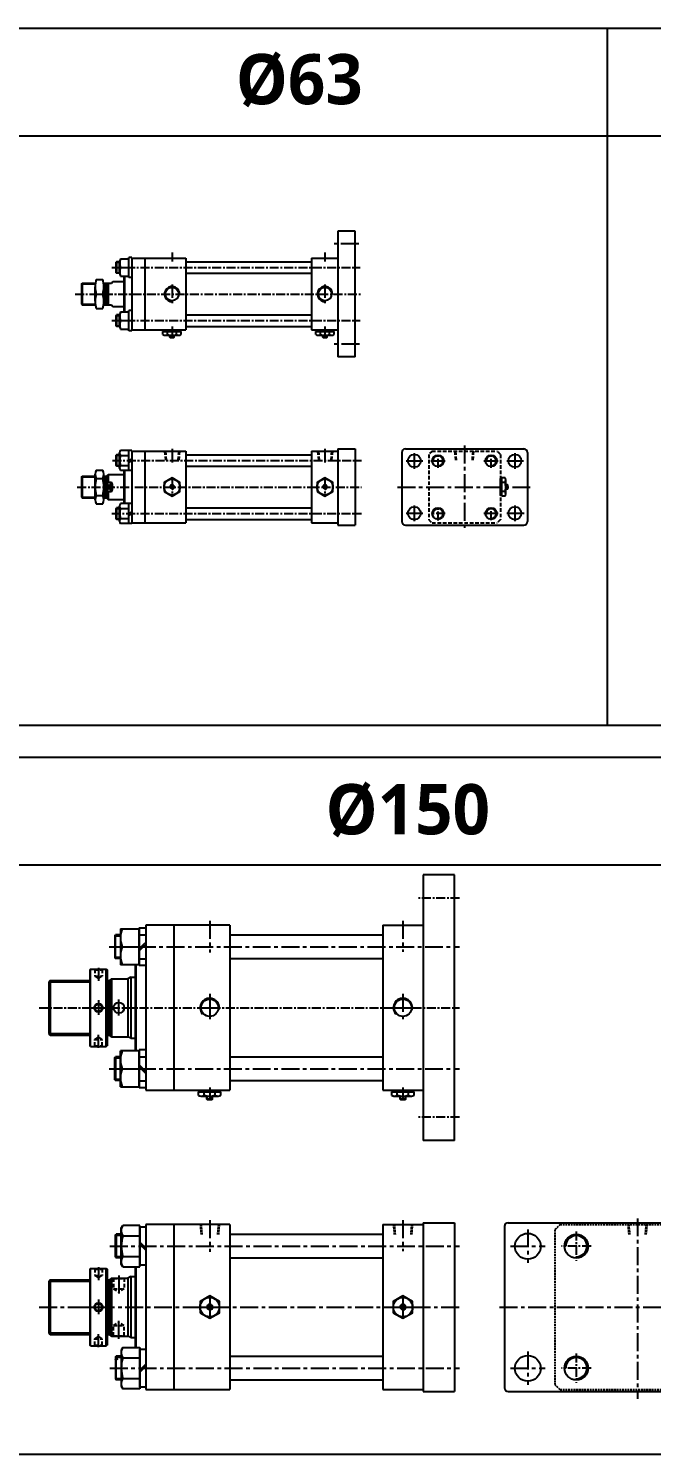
# Model space of a CAD drawing. Extents: x -819 to 4820, y 0 to 1986.
# Drawn here: x 1203 to 2070, y 0 to 1986 of the extents above; entities that cross this region are included whole.
import ezdxf

# ---------------------------------------------------------------- set-up
doc = ezdxf.new("R2010")
doc.units = 0
doc.header["$LTSCALE"] = 10
doc.header["$MEASUREMENT"] = 0
for name, pattern in [('CENTER', [2, 1.25, -0.25, 0.25, -0.25]), ('CENTERX2', [4, 2.5, -0.5, 0.5, -0.5]), ('HIDDEN', [0.375, 0.25, -0.125]), ('HIDDENX2', [0.75, 0.5, -0.25])]:
    doc.linetypes.add(name, pattern=pattern)
doc.layers.get('0').update_dxf_attribs({"linetype": 'CONTINUOUS'})
doc.layers.get('DEFPOINTS').update_dxf_attribs({"linetype": 'CONTINUOUS'})
for name, color, linetype in [('CEN', 1, 'CENTERX2'), ('CENTER', 1, 'CENTER'), ('DIM', 2, 'CONTINUOUS'), ('HID', 2, 'HIDDENX2'), ('HIDDEN', 2, 'HIDDEN'), ('ML', 7, 'CONTINUOUS')]:
    doc.layers.add(name, color=color, linetype=linetype)
doc.styles.add('GHS', font='romans', dxfattribs={"bigfont": 'ghs'})
doc.styles.add('문자', font='romans.shx')

msp = doc.modelspace()

# ---------------------------------------------------------------- linework, layer by layer
for p, q in [((4820, 1986.4), (0, 1986.4)), ((2009, 1015.4), (2009, 1986.4)), ((4820, 1836.4), (0, 1836.4)), ((1399.5, 1556.6), (1400, 1556.1)), ((1399.5, 1556.6), (1405.5, 1556.6)), ((1400, 1556.1), (1405, 1556.1)), ((1405.5, 1556.6), (1405, 1556.1)), ((1612.5, 1556.6), (1613, 1556.1)), ((1612.5, 1556.6), (1618.5, 1556.6)), ((1613, 1556.1), (1618, 1556.1)), ((1618.5, 1556.6), (1618, 1556.1)), ((1869.8, 1344.7), (1869.8, 1350.7)), ((1869.8, 1350.7), (1870.3, 1350.2)), ((1869.8, 1344.7), (1870.3, 1345.2)), ((1870.3, 1345.2), (1870.3, 1350.2)), ((4820, 1015.4), (0, 1015.4)), ((3504, 971), (0, 971)), ((3504, 821), (0, 821)), ((3504, 0), (0, 0)), ((3507, 0), (0, 0))]:
    msp.add_line(p, q)
at = {"color": 7, "linetype": 'Continuous'}
for p, q in [((1389.8, 1560.1), (1389.8, 1564.5)), ((1389.8, 1564.5), (1402.5, 1564.5)), ((1390.5, 1566.5), (1414.5, 1566.5)), ((1390.5, 1564.5), (1390.5, 1566.5)), ((1393, 1559.1), (1412.1, 1559.1)), ((1396.2, 1560.1), (1396.2, 1564.5)), ((1399.5, 1556.6), (1399.5, 1559.1)), ((1402.5, 1564.5), (1415.2, 1564.5)), ((1405.5, 1556.6), (1405.5, 1559.1)), ((1408.9, 1560.1), (1408.9, 1564.5)), ((1414.5, 1564.5), (1414.5, 1566.5)), ((1415.2, 1560.1), (1415.2, 1564.5)), ((1602.8, 1560.1), (1602.8, 1564.5)), ((1602.8, 1564.5), (1615.5, 1564.5)), ((1603.5, 1566.5), (1627.5, 1566.5)), ((1603.5, 1564.5), (1603.5, 1566.5)), ((1606, 1559.1), (1625.1, 1559.1)), ((1609.2, 1560.1), (1609.2, 1564.5)), ((1612.5, 1556.6), (1612.5, 1559.1)), ((1615.5, 1564.5), (1628.2, 1564.5)), ((1618.5, 1556.6), (1618.5, 1559.1)), ((1621.9, 1560.1), (1621.9, 1564.5)), ((1627.5, 1564.5), (1627.5, 1566.5)), ((1628.2, 1560.1), (1628.2, 1564.5)), ((1859.9, 1335.7), (1859.9, 1359.7)), ((1861.9, 1359.7), (1859.9, 1359.7)), ((1866.3, 1360.4), (1861.9, 1360.4)), ((1861.9, 1347.7), (1861.9, 1360.4)), ((1866.3, 1354.1), (1861.9, 1354.1)), ((1867.3, 1338.2), (1867.3, 1357.3)), ((1861.9, 1335.7), (1859.9, 1335.7)), ((1861.9, 1335), (1861.9, 1347.7)), ((1866.3, 1341.4), (1861.9, 1341.4)), ((1866.3, 1335), (1861.9, 1335)), ((1869.8, 1350.7), (1867.3, 1350.7)), ((1869.8, 1344.7), (1867.3, 1344.7)), ((1439.4, 500.3), (1439.4, 505.3)), ((1439.4, 505.3), (1445.7, 505.3)), ((1440.4, 505.3), (1440.4, 507.3)), ((1440.4, 507.3), (1469.6, 507.3)), ((1442.6, 499.3), (1467.4, 499.3)), ((1445.7, 505.3), (1470.6, 505.3)), ((1447.2, 500.3), (1447.2, 505.3)), ((1451, 499.5), (1451, 499.5)), ((1451, 494.8), (1451, 499.3)), ((1459, 494.8), (1459, 499.3)), ((1462.8, 500.3), (1462.8, 505.3)), ((1469.6, 505.3), (1469.6, 507.3)), ((1470.6, 500.3), (1470.6, 505.3)), ((1708.4, 500.3), (1708.4, 505.3)), ((1708.4, 505.3), (1714.7, 505.3)), ((1709.4, 505.3), (1709.4, 507.3)), ((1709.4, 507.3), (1738.6, 507.3)), ((1711.6, 499.3), (1736.4, 499.3)), ((1714.7, 505.3), (1739.6, 505.3)), ((1716.2, 500.3), (1716.2, 505.3)), ((1720, 499.5), (1720, 499.5)), ((1720, 494.8), (1720, 499.3)), ((1728, 494.8), (1728, 499.3)), ((1731.8, 500.3), (1731.8, 505.3)), ((1738.6, 505.3), (1738.6, 507.3)), ((1739.6, 500.3), (1739.6, 505.3)), ((1451, 494.8), (1451.5, 494.3)), ((1459, 494.8), (1451, 494.8)), ((1451.5, 494.3), (1458.5, 494.3)), ((1459, 494.8), (1458.5, 494.3)), ((1720, 494.8), (1720.5, 494.3)), ((1728, 494.8), (1720, 494.8)), ((1720.5, 494.3), (1727.5, 494.3)), ((1728, 494.8), (1727.5, 494.3))]:
    msp.add_line(p, q, dxfattribs=at)
for points in [[(1391.5, 1341.4), (1402.5, 1335), (1413.5, 1341.4), (1413.5, 1354.1), (1402.5, 1360.4), (1391.5, 1354.1)], [(1604.5, 1341.4), (1615.5, 1335), (1626.5, 1341.4), (1626.5, 1354.1), (1615.5, 1360.4), (1604.5, 1354.1)], [(1401.7, 1349.2), (1400.8, 1347.7), (1401.7, 1346.2), (1403.4, 1346.2), (1404.3, 1347.7), (1403.4, 1349.2)], [(1614.7, 1349.2), (1613.8, 1347.7), (1614.7, 1346.2), (1616.4, 1346.2), (1617.3, 1347.7), (1616.4, 1349.2)], [(1441.5, 197.5), (1455, 189.7), (1468.5, 197.5), (1468.5, 213.1), (1455, 220.8), (1441.5, 213.1)], [(1710.5, 197.5), (1724, 189.7), (1737.5, 197.5), (1737.5, 213.1), (1724, 220.8), (1710.5, 213.1)], [(1453.5, 207.8), (1452.1, 205.3), (1453.5, 202.8), (1456.4, 202.8), (1457.9, 205.3), (1456.4, 207.8)], [(1722.5, 207.8), (1721.1, 205.3), (1722.5, 202.8), (1725.4, 202.8), (1726.9, 205.3), (1725.4, 207.8)]]:
    msp.add_lwpolyline(points, close=True, dxfattribs=at)
for centre, radius in [((1402.5, 1347.7), 11), ((1615.5, 1347.7), 11), ((1402.5, 1347.7), 2.5), ((1615.5, 1347.7), 2.5), ((1455, 205.3), 13.5), ((1724, 205.3), 13.5), ((1455, 205.3), 3.5), ((1724, 205.3), 3.5)]:
    msp.add_circle(centre, radius, dxfattribs=at)
for centre, radius, start, end in [((1393, 1564.8), 5.62, 235.6158, 270), ((1393, 1564.8), 5.62, 235.6158, 304.3842), ((1402.5, 1580.1), 21, 252.412, 270), ((1402.5, 1580.1), 21, 270, 287.588), ((1412.1, 1564.8), 5.62, 235.6158, 304.3842), ((1606, 1564.8), 5.62, 235.6158, 270), ((1606, 1564.8), 5.62, 235.6158, 304.3842), ((1615.5, 1580.1), 21, 252.412, 270), ((1615.5, 1580.1), 21, 270, 287.588), ((1625.1, 1564.8), 5.62, 235.6158, 304.3842), ((1861.7, 1357.3), 5.62, 325.6158, 34.3842), ((1846.3, 1347.7), 21, 0, 17.588), ((1846.3, 1347.7), 21, 342.412, 0), ((1861.7, 1338.2), 5.62, 325.6158, 34.3842), ((1861.7, 1338.2), 5.62, 325.6158, 0), ((1442.6, 504.9), 5.62, 235.6158, 270), ((1443.3, 507.5), 8.22, 241.7006, 298.2994), ((1455, 530.6), 31.3, 255.6172, 270.0141), ((1455, 530.6), 31.3, 269.9859, 284.3828), ((1466.7, 507.5), 8.22, 241.7006, 298.2994), ((1711.6, 504.9), 5.62, 235.6158, 270), ((1712.3, 507.5), 8.22, 241.7006, 298.2994), ((1724, 530.6), 31.3, 255.6172, 270.0141), ((1724, 530.6), 31.3, 269.9859, 284.3828), ((1735.7, 507.5), 8.22, 241.7006, 298.2994)]:
    msp.add_arc(centre, radius, start, end, dxfattribs=at)
at = {"layer": 'CEN', "color": 1, "linetype": 'CENTER'}
for p, q in [((1402.5, 1674.5), (1402.5, 1661.5)), ((1615.5, 1674.5), (1615.5, 1661.5)), ((1318.5, 1653.5), (1664.5, 1653.5)), ((1267.5, 1616.5), (1666.5, 1616.5)), ((1318.5, 1579.5), (1664.5, 1579.5)), ((1402.5, 1571.5), (1402.5, 1557.5)), ((1615.5, 1571.5), (1615.5, 1557.5)), ((1319.5, 1384.7), (1666.5, 1384.7)), ((1402.5, 1356.7), (1402.5, 1338.7)), ((1615.5, 1356.7), (1615.5, 1338.7)), ((1270.5, 1347.7), (1666.5, 1347.7)), ((1318.5, 1310.7), (1666.5, 1310.7))]:
    msp.add_line(p, q, dxfattribs=at)
at = {"layer": 'CEN'}
for p, q in [((1662.5, 1686.5), (1628.5, 1686.5)), ((1663.5, 1546.5), (1627.5, 1546.5)), ((1739.9, 1394.9), (1739.9, 1373.1)), ((1809.9, 1405.7), (1809.9, 1289.7)), ((1879.9, 1394.9), (1879.9, 1373.1)), ((1728.4, 1384.2), (1751.8, 1384.2)), ((1762.8, 1384.2), (1782.7, 1384.2)), ((1836.8, 1384.2), (1856.7, 1384.2)), ((1868.7, 1384.2), (1891.8, 1384.2)), ((1716.4, 1347.7), (1903.4, 1347.7)), ((1728.7, 1311.2), (1751.8, 1311.2)), ((1739.9, 1321.9), (1739.9, 1300.1)), ((1836.8, 1311.2), (1856.7, 1311.2)), ((1868.7, 1311.2), (1892.7, 1311.2)), ((1879.9, 1321.9), (1879.9, 1300.1)), ((1455, 743.3), (1455, 699.4)), ((1724, 743.3), (1724, 700.1)), ((1314.8, 707.3), (1803, 707.3)), ((1300, 678), (1300, 660)), ((1455, 641.6), (1455, 605.8)), ((1724, 641.6), (1724, 605.2)), ((1281.8, 622.3), (1317.1, 622.3)), ((1300, 632.8), (1300, 612.5)), ((1328.5, 611.3), (1328.5, 633.6)), ((1441.7, 622.3), (1468.3, 622.3)), ((1455, 635.6), (1455, 608.8)), ((1710.7, 622.3), (1737.3, 622.3)), ((1300, 566.5), (1300, 584.6)), ((1314.8, 537.3), (1803, 537.3)), ((1455, 511), (1455, 495.3)), ((1724, 511.1), (1724, 495.3)), ((1455, 326.3), (1455, 282.4)), ((1724, 326.3), (1724, 283.1)), ((2050.5, 328.9), (2050.5, 77.4)), ((1898, 313.6), (1898, 267)), ((1315.8, 290.3), (1803, 290.3)), ((1873.7, 290.3), (1922.3, 290.3)), ((1300, 261), (1300, 242.9)), ((1328.5, 249.3), (1328.5, 224)), ((1455, 218.5), (1455, 192)), ((1724, 218.5), (1724, 192)), ((1217.4, 205.3), (1803, 205.3)), ((1281.8, 205.3), (1317.1, 205.3)), ((1281.8, 205.3), (1317.1, 205.3)), ((1300, 215.8), (1300, 195.5)), ((1441.7, 205.3), (1468.3, 205.3)), ((1710.7, 205.3), (1737.3, 205.3)), ((1858.5, 205.3), (2242.5, 205.3)), ((1328.5, 161.2), (1328.5, 186.4)), ((1300, 149.5), (1300, 167.6)), ((1898, 143.6), (1898, 97)), ((1315.8, 120.3), (1803, 120.3)), ((1873.7, 120.3), (1922.3, 120.3))]:
    msp.add_line(p, q, dxfattribs=at)
at = {"layer": 'CEN', "color": 1, "linetype": 'CENTER', "ltscale": 1.5}
for p, q in [((1402.5, 1630), (1402.5, 1603)), ((1615.5, 1630), (1615.5, 1603)), ((1402.5, 1400.7), (1402.5, 1380.7)), ((1615.5, 1400.7), (1615.5, 1380.7))]:
    msp.add_line(p, q, dxfattribs=at)
at = {"layer": 'CENTER'}
for p, q in [((1803, 774.8), (1745, 774.8)), ((1217.4, 622.3), (1803, 622.3)), ((1803, 469.8), (1745, 469.8))]:
    msp.add_line(p, q, dxfattribs=at)
at = {"layer": 'DEFPOINTS', "color": 0, "linetype": 'ByBlock'}
for p in [(1335.5, 1634), (1335.5, 1599), (1335.5, 1365.2), (1329.6, 1330.2), (1335.5, 1330.2)]:
    msp.add_point(p, dxfattribs=at)
at = {"layer": 'DIM'}
for p, q in [((1400, 1556.1), (1400, 1559.1)), ((1405, 1556.1), (1405, 1559.1)), ((1613, 1556.1), (1613, 1559.1)), ((1618, 1556.1), (1618, 1559.1)), ((1342.5, 1384.7), (1346.5, 1387.1)), ((1342.5, 1382.4), (1346.5, 1384.7)), ((1318.3, 1341), (1311.5, 1354.5)), ((1311.5, 1341), (1318.3, 1354.5)), ((1870.3, 1350.2), (1867.3, 1350.2)), ((1870.3, 1345.2), (1867.3, 1345.2)), ((1342.5, 1310.7), (1346.5, 1313.1)), ((1342.5, 1308.4), (1346.5, 1310.7)), ((1231, 658.3), (1288, 658.3)), ((1312, 658.3), (1314, 658.3)), ((1314, 658.3), (1316, 659.4)), ((1231, 586.3), (1288, 586.3)), ((1312, 586.3), (1314, 586.3)), ((1314, 586.3), (1316, 585.1)), ((1231, 241.3), (1288, 241.3)), ((1312, 241.3), (1314, 241.3)), ((1314, 241.3), (1316, 242.4)), ((1231, 169.3), (1288, 169.3)), ((1312, 169.3), (1314, 169.3)), ((1314, 169.3), (1316, 168.1))]:
    msp.add_line(p, q, dxfattribs=at)
for centre, radius, start, end in [((1402.5, 1616.5), 10.5, 356.1774, 273.8226), ((1615.5, 1616.5), 10.5, 356.1774, 273.8226), ((1402.5, 1347.7), 3, 270, 180), ((1615.5, 1347.7), 3, 270, 180), ((1455, 622.3), 13.2, 349.6369, 221.3938), ((1724, 622.3), 13.2, 349.6369, 221.3938)]:
    msp.add_arc(centre, radius, start, end, dxfattribs=at)
at = {"layer": 'HID'}
for p, q in [((1392, 1397.7), (1393.4, 1384.7)), ((1393.3, 1397.7), (1394.6, 1384.7)), ((1411.8, 1397.7), (1410.4, 1384.7)), ((1413, 1397.7), (1411.7, 1384.7)), ((1605, 1397.7), (1606.4, 1384.7)), ((1606.3, 1397.7), (1607.6, 1384.7)), ((1624.8, 1397.7), (1623.4, 1384.7)), ((1626, 1397.7), (1624.7, 1384.7)), ((1764.6, 1397.7), (1759.9, 1393.1)), ((1759.9, 1393.1), (1759.9, 1302.4)), ((1764.6, 1397.7), (1855.3, 1397.7)), ((1796.1, 1397.7), (1797.3, 1383.7)), ((1797.2, 1397.7), (1798.4, 1383.7)), ((1821.3, 1397.7), (1820.1, 1383.7)), ((1822.5, 1397.7), (1821.3, 1383.7)), ((1859.9, 1393.1), (1859.9, 1302.4)), ((1764.6, 1297.7), (1855.3, 1297.7)), ((1859.9, 1302.4), (1855.3, 1297.7)), ((1295, 675.3), (1294, 676.3)), ((1305, 675.3), (1306, 676.3)), ((1295, 675.3), (1295, 666.3)), ((1295, 675.3), (1305, 675.3)), ((1295, 666.3), (1300, 663.1)), ((1295, 666.3), (1305, 666.3)), ((1300, 663.1), (1305, 666.3)), ((1305, 675.3), (1305, 666.3)), ((1295, 578.3), (1300, 581.4)), ((1295, 569.3), (1295, 578.3)), ((1295, 578.3), (1305, 578.3)), ((1300, 581.4), (1305, 578.3)), ((1305, 569.3), (1305, 578.3)), ((1295, 569.3), (1294, 568.3)), ((1295, 569.3), (1305, 569.3)), ((1305, 569.3), (1306, 568.3)), ((1295, 258.3), (1294, 259.3)), ((1295, 258.3), (1295, 249.3)), ((1295, 258.3), (1305, 258.3)), ((1305, 258.3), (1306, 259.3)), ((1305, 258.3), (1305, 249.3)), ((1295, 249.3), (1300, 246.1)), ((1295, 249.3), (1305, 249.3)), ((1300, 246.1), (1305, 249.3)), ((1320.5, 245.8), (1321, 245.3)), ((1321, 245.3), (1321, 230.8)), ((1321, 245.3), (1336, 245.3)), ((1336.5, 245.8), (1336, 245.3)), ((1336, 245.3), (1336, 230.8)), ((1321, 230.8), (1336, 230.8)), ((1321, 230.8), (1328.5, 226.4)), ((1336, 230.8), (1328.5, 226.4)), ((1321, 179.8), (1328.5, 184.1)), ((1321, 179.8), (1336, 179.8)), ((1321, 165.3), (1321, 179.8)), ((1336, 179.8), (1328.5, 184.1)), ((1336, 165.3), (1336, 179.8)), ((1295, 161.3), (1300, 164.4)), ((1295, 152.3), (1295, 161.3)), ((1295, 161.3), (1305, 161.3)), ((1300, 164.4), (1305, 161.3)), ((1305, 152.3), (1305, 161.3)), ((1320.5, 164.8), (1321, 165.3)), ((1321, 165.3), (1336, 165.3)), ((1336.5, 164.8), (1336, 165.3)), ((1295, 152.3), (1294, 151.3)), ((1295, 152.3), (1305, 152.3)), ((1305, 152.3), (1306, 151.3))]:
    msp.add_line(p, q, dxfattribs=at)
for start, end in [(42.2054, 47.7946), (222.2054, 227.7946)]:
    msp.add_arc((1809.9, 1347.7), 67.5, start, end, dxfattribs=at)
at = {"layer": 'HIDDEN'}
for p, q in [((1441.8, 320.3), (1443, 306.3)), ((1442.9, 320.3), (1444.1, 306.3)), ((1467, 320.3), (1465.8, 306.3)), ((1468.2, 320.3), (1467, 306.3)), ((1710.8, 320.3), (1712, 306.3)), ((1711.9, 320.3), (1713.1, 306.3)), ((1736, 320.3), (1734.8, 306.3)), ((1737.2, 320.3), (1736, 306.3)), ((1942.9, 320.3), (2158.1, 320.3)), ((2037.3, 320.3), (2038.5, 306.3)), ((2038.4, 320.3), (2039.7, 306.3)), ((2062.6, 320.3), (2061.3, 306.3)), ((2063.7, 320.3), (2062.5, 306.3)), ((1935.5, 312.9), (1935.5, 97.6)), ((1942.9, 90.3), (2158.1, 90.3))]:
    msp.add_line(p, q, dxfattribs=at)
for start, end in [(133.1003, 136.8997), (223.1003, 226.8997)]:
    msp.add_arc((2050.5, 205.3), 157.5, start, end, dxfattribs=at)
at = {"layer": 'ML'}
for p, q in [((1633.5, 1704), (1633.5, 1529)), ((1657.5, 1704), (1633.5, 1704)), ((1657.5, 1529), (1657.5, 1704)), ((1325.3, 1661.5), (1324.5, 1660.8)), ((1324.5, 1646.3), (1324.5, 1660.8)), ((1325.3, 1661.5), (1325.3, 1645.5)), ((1329.7, 1661.5), (1325.3, 1661.5)), ((1329.5, 1647.5), (1329.5, 1659.6)), ((1330.6, 1665.7), (1342.5, 1665.7)), ((1330.6, 1653.5), (1342.5, 1653.5)), ((1342.5, 1639.5), (1342.5, 1667.5)), ((1346.5, 1667.5), (1342.5, 1667.5)), ((1346.5, 1667.5), (1346.5, 1565.5)), ((1346.5, 1666.5), (1421.5, 1666.5)), ((1364.5, 1666.5), (1364.5, 1566.5)), ((1421.5, 1666.5), (1421.5, 1566.5)), ((1421.5, 1661.5), (1596.5, 1661.5)), ((1596.5, 1666.5), (1596.5, 1566.5)), ((1596.5, 1666.5), (1633.5, 1666.5)), ((1276.5, 1630.8), (1277.3, 1631.5)), ((1276.5, 1630.8), (1276.5, 1602.3)), ((1277.3, 1631.5), (1277.3, 1601.5)), ((1277.3, 1631.5), (1295.9, 1631.5)), ((1297, 1636.9), (1306, 1636.9)), ((1307.2, 1631.5), (1318.3, 1631.5)), ((1309.5, 1631.5), (1309.5, 1601.5)), ((1311.5, 1631.5), (1311.5, 1601.5)), ((1313.5, 1631.5), (1313.5, 1601.5)), ((1318.3, 1631.5), (1320.3, 1634)), ((1320.3, 1634), (1335.5, 1634)), ((1324.5, 1646.3), (1325.3, 1645.5)), ((1329.7, 1645.5), (1325.3, 1645.5)), ((1330.6, 1641.4), (1342.5, 1641.4)), ((1335.5, 1641.4), (1335.5, 1591.7)), ((1336.5, 1641.4), (1336.5, 1591.7)), ((1346.5, 1639.5), (1342.5, 1639.5)), ((1421.5, 1645.5), (1596.5, 1645.5)), ((1295.5, 1606.4), (1295.5, 1626.7)), ((1297, 1616.5), (1306, 1616.5)), ((1307.5, 1606.4), (1307.5, 1626.7)), ((1276.5, 1602.3), (1277.3, 1601.5)), ((1277.3, 1601.5), (1295.9, 1601.5)), ((1297, 1596.2), (1306, 1596.2)), ((1307.2, 1601.5), (1318.3, 1601.5)), ((1318.3, 1601.5), (1320.3, 1599)), ((1320.3, 1599), (1335.5, 1599)), ((1330.6, 1591.7), (1342.5, 1591.7)), ((1342.5, 1565.5), (1342.5, 1593.5)), ((1346.5, 1593.5), (1342.5, 1593.5)), ((1325.3, 1587.5), (1324.5, 1586.8)), ((1324.5, 1572.3), (1324.5, 1586.8)), ((1324.5, 1572.3), (1325.3, 1571.5)), ((1325.3, 1587.5), (1325.3, 1571.5)), ((1329.7, 1587.5), (1325.3, 1587.5)), ((1329.7, 1571.5), (1325.3, 1571.5)), ((1329.5, 1573.5), (1329.5, 1585.6)), ((1330.6, 1579.5), (1342.5, 1579.5)), ((1421.5, 1587.5), (1596.5, 1587.5)), ((1421.5, 1571.5), (1596.5, 1571.5)), ((1330.6, 1567.4), (1342.5, 1567.4)), ((1346.5, 1565.5), (1342.5, 1565.5)), ((1346.5, 1566.5), (1421.5, 1566.5)), ((1596.5, 1566.5), (1633.5, 1566.5)), ((1657.5, 1529), (1633.5, 1529)), ((1325.3, 1392.7), (1324.5, 1392)), ((1324.5, 1377.5), (1324.5, 1392)), ((1325.3, 1392.7), (1325.3, 1376.7)), ((1329.5, 1392.7), (1325.3, 1392.7)), ((1329.5, 1374.2), (1329.5, 1395.2)), ((1346.5, 1398.7), (1330.6, 1398.7)), ((1330.6, 1391.7), (1342.5, 1391.7)), ((1342.5, 1370.7), (1342.5, 1398.7)), ((1346.5, 1398.7), (1346.5, 1296.7)), ((1346.5, 1397.7), (1421.5, 1397.7)), ((1364.5, 1397.7), (1364.5, 1297.7)), ((1421.5, 1397.7), (1421.5, 1297.7)), ((1421.5, 1392.7), (1596.5, 1392.7)), ((1596.5, 1397.7), (1596.5, 1297.7)), ((1596.5, 1397.7), (1633.5, 1397.7)), ((1633.5, 1400.7), (1657.5, 1400.7)), ((1633.5, 1400.7), (1633.5, 1294.7)), ((1657.5, 1400.7), (1657.5, 1294.7)), ((1722.4, 1395.7), (1722.4, 1299.7)), ((1727.4, 1400.7), (1892.4, 1400.7)), ((1897.4, 1395.7), (1897.4, 1299.7)), ((1297, 1371.2), (1306, 1371.2)), ((1324.5, 1377.5), (1325.3, 1376.7)), ((1329.5, 1376.7), (1325.3, 1376.7)), ((1330.6, 1377.7), (1342.5, 1377.7)), ((1346.5, 1370.7), (1330.6, 1370.7)), ((1335.5, 1370.7), (1335.5, 1324.7)), ((1336.5, 1370.7), (1336.5, 1324.7)), ((1421.5, 1376.7), (1596.5, 1376.7)), ((1276.5, 1362), (1277.3, 1362.7)), ((1276.5, 1362), (1276.5, 1333.5)), ((1277.3, 1362.7), (1277.3, 1332.7)), ((1277.3, 1362.7), (1295.5, 1362.7)), ((1295.5, 1330.1), (1295.5, 1365.4)), ((1297, 1359.5), (1306, 1359.5)), ((1307.5, 1330.1), (1307.5, 1365.4)), ((1307.5, 1330.1), (1307.5, 1365.4)), ((1307.5, 1362.7), (1311.5, 1362.7)), ((1309.5, 1362.7), (1309.5, 1332.7)), ((1311.5, 1363.2), (1313.5, 1365.2)), ((1311.5, 1363.2), (1311.5, 1332.2)), ((1311.5, 1354.5), (1318.3, 1354.5)), ((1313.5, 1365.2), (1335.5, 1365.2)), ((1313.5, 1365.2), (1313.5, 1354.5)), ((1318.3, 1354.5), (1318.3, 1341)), ((1276.5, 1333.5), (1277.3, 1332.7)), ((1277.3, 1332.7), (1295.5, 1332.7)), ((1297, 1336), (1306, 1336)), ((1307.5, 1332.7), (1311.5, 1332.7)), ((1318.3, 1341), (1311.5, 1341)), ((1311.5, 1332.2), (1313.5, 1330.2)), ((1313.5, 1341), (1313.5, 1330.2)), ((1297, 1324.2), (1306, 1324.2)), ((1313.5, 1330.2), (1335.5, 1330.2)), ((1325.3, 1318.7), (1324.5, 1318)), ((1324.5, 1303.5), (1324.5, 1318)), ((1325.3, 1318.7), (1325.3, 1302.7)), ((1329.5, 1318.7), (1325.3, 1318.7)), ((1329.5, 1300.2), (1329.5, 1321.2)), ((1346.5, 1324.7), (1330.6, 1324.7)), ((1330.6, 1317.7), (1342.5, 1317.7)), ((1342.5, 1296.7), (1342.5, 1324.7)), ((1421.5, 1318.7), (1596.5, 1318.7)), ((1324.5, 1303.5), (1325.3, 1302.7)), ((1329.5, 1302.7), (1325.3, 1302.7)), ((1330.6, 1303.7), (1342.5, 1303.7)), ((1346.5, 1296.7), (1330.6, 1296.7)), ((1346.5, 1297.7), (1421.5, 1297.7)), ((1421.5, 1302.7), (1596.5, 1302.7)), ((1596.5, 1297.7), (1633.5, 1297.7)), ((1633.5, 1294.7), (1657.5, 1294.7)), ((1727.4, 1294.7), (1892.4, 1294.7)), ((1752, 807.3), (1752, 437.3)), ((1796, 807.3), (1752, 807.3)), ((1796, 437.3), (1796, 807.3)), ((1366, 737.3), (1366, 507.3)), ((1483, 737.3), (1366, 737.3)), ((1405, 737.3), (1405, 507.3)), ((1483, 737.3), (1483, 507.3)), ((1696, 737.3), (1752, 737.3)), ((1696, 737.3), (1696, 507.3)), ((1322.8, 722.8), (1323.8, 723.8)), ((1322.8, 722.8), (1322.8, 691.8)), ((1330.8, 723.8), (1323.8, 723.8)), ((1323.8, 690.8), (1323.8, 723.8)), ((1330.8, 732.3), (1330.8, 682.3)), ((1330.8, 732.3), (1356.8, 732.3)), ((1356.8, 681), (1356.8, 733.5)), ((1356.8, 733.5), (1365, 733.5)), ((1356.8, 732.3), (1356.8, 682.3)), ((1356.8, 724), (1365, 724)), ((1482, 723.8), (1695, 723.8)), ((1333, 707.3), (1356.8, 707.3)), ((1356.8, 704.5), (1365, 712.7)), ((1356.8, 701.8), (1365, 710)), ((1289, 676.3), (1288, 675.3)), ((1289, 568.3), (1289, 676.3)), ((1289, 676.3), (1311, 676.3)), ((1311, 568.3), (1311, 676.3)), ((1311, 676.3), (1312, 675.3)), ((1322.8, 691.8), (1323.8, 690.8)), ((1330.8, 690.8), (1323.8, 690.8)), ((1356.8, 682.3), (1330.8, 682.3)), ((1351, 682.3), (1351, 562.3)), ((1352, 682.3), (1352, 562.3)), ((1356.8, 690.5), (1365, 690.5)), ((1365, 681), (1356.8, 681)), ((1482, 690.8), (1695, 690.8)), ((1233, 660.3), (1231, 658.3)), ((1231, 658.3), (1231, 586.3)), ((1233, 660.3), (1288, 660.3)), ((1233, 660.3), (1233, 584.3)), ((1288, 675.3), (1288, 569.3)), ((1312, 675.3), (1312, 569.3)), ((1312, 660.3), (1316, 660.3)), ((1314, 660.3), (1314, 584.3)), ((1318, 662.8), (1316, 660.8)), ((1316, 660.8), (1316, 583.8)), ((1318, 662.8), (1341, 662.8)), ((1318, 662.8), (1318, 581.8)), ((1345, 664.8), (1341, 662.8)), ((1341, 662.8), (1341, 581.8)), ((1345, 664.8), (1351, 664.8)), ((1345, 664.8), (1345, 579.8)), ((1231, 586.3), (1233, 584.3)), ((1233, 584.3), (1288, 584.3)), ((1312, 584.3), (1316, 584.3)), ((1316, 583.8), (1318, 581.8)), ((1318, 581.8), (1316, 583.8)), ((1318, 581.8), (1341, 581.8)), ((1345, 579.8), (1341, 581.8)), ((1345, 579.8), (1351, 579.8)), ((1289, 568.3), (1288, 569.3)), ((1289, 568.3), (1311, 568.3)), ((1311, 568.3), (1312, 569.3)), ((1330.8, 512.3), (1330.8, 562.3)), ((1356.8, 562.3), (1330.8, 562.3)), ((1356.8, 563.5), (1356.8, 511)), ((1365, 563.5), (1356.8, 563.5)), ((1356.8, 512.3), (1356.8, 562.3)), ((1322.8, 552.8), (1323.8, 553.8)), ((1322.8, 521.8), (1322.8, 552.8)), ((1330.8, 553.8), (1323.8, 553.8)), ((1323.8, 553.8), (1323.8, 520.8)), ((1333, 537.3), (1356.8, 537.3)), ((1356.8, 554), (1365, 554)), ((1356.8, 542.7), (1365, 534.5)), ((1356.8, 540), (1365, 531.8)), ((1482, 553.8), (1695, 553.8)), ((1322.8, 521.8), (1323.8, 520.8)), ((1330.8, 520.8), (1323.8, 520.8)), ((1356.8, 520.5), (1365, 520.5)), ((1482, 520.8), (1695, 520.8)), ((1330.8, 512.3), (1356.8, 512.3)), ((1356.8, 511), (1365, 511)), ((1366, 507.3), (1483, 507.3)), ((1696, 507.3), (1752, 507.3)), ((1796, 437.3), (1752, 437.3)), ((1331.8, 315.3), (1334, 319.1)), ((1357.8, 319.1), (1334, 319.1)), ((1357.8, 261.4), (1357.8, 319.1)), ((1366, 320.3), (1366, 90.3)), ((1483, 320.3), (1366, 320.3)), ((1405, 320.3), (1405, 90.3)), ((1483, 320.3), (1483, 90.3)), ((1696, 320.3), (1752, 320.3)), ((1696, 320.3), (1696, 90.3)), ((1752, 322.8), (1796, 322.8)), ((1752, 322.8), (1752, 87.8)), ((1796, 322.8), (1796, 87.8)), ((1870.5, 322.8), (2230.5, 322.8)), ((1323.8, 305.8), (1324.8, 306.8)), ((1323.8, 274.8), (1323.8, 305.8)), ((1331.8, 306.8), (1324.8, 306.8)), ((1324.8, 306.8), (1324.8, 273.8)), ((1331.8, 265.3), (1331.8, 315.3)), ((1334, 304.7), (1357.8, 304.7)), ((1357.8, 316.5), (1357.8, 264)), ((1366, 316.5), (1357.8, 316.5)), ((1366, 316.5), (1366, 264)), ((1483, 306.8), (1696, 306.8)), ((1865.5, 317.8), (1865.5, 92.8)), ((1357.8, 295.7), (1366, 287.5)), ((1357.8, 293), (1366, 284.8)), ((1289, 259.3), (1288, 258.3)), ((1288, 258.3), (1288, 152.3)), ((1289, 151.3), (1289, 259.3)), ((1289, 259.3), (1311, 259.3)), ((1311, 151.3), (1311, 259.3)), ((1311, 259.3), (1312, 258.3)), ((1312, 258.3), (1312, 152.3)), ((1323.8, 274.8), (1324.8, 273.8)), ((1331.8, 273.8), (1324.8, 273.8)), ((1334, 261.4), (1331.8, 265.3)), ((1334, 275.8), (1357.8, 275.8)), ((1334, 261.4), (1357.8, 261.4)), ((1351, 261.4), (1351, 149.1)), ((1352, 261.4), (1352, 149.1)), ((1357.8, 264), (1366, 264)), ((1483, 273.8), (1696, 273.8)), ((1233, 243.3), (1231, 241.3)), ((1231, 241.3), (1231, 169.3)), ((1233, 243.3), (1288, 243.3)), ((1233, 243.3), (1233, 167.3)), ((1312, 243.3), (1316, 243.3)), ((1314, 243.3), (1314, 167.3)), ((1318, 245.8), (1316, 243.8)), ((1316, 243.8), (1316, 166.8)), ((1318, 245.8), (1341, 245.8)), ((1318, 245.8), (1318, 164.8)), ((1345, 247.8), (1341, 245.8)), ((1341, 245.8), (1341, 164.8)), ((1345, 247.8), (1351, 247.8)), ((1345, 247.8), (1345, 162.8)), ((1231, 169.3), (1233, 167.3)), ((1233, 167.3), (1288, 167.3)), ((1312, 167.3), (1316, 167.3)), ((1316, 166.8), (1318, 164.8)), ((1318, 164.8), (1316, 166.8)), ((1318, 164.8), (1341, 164.8)), ((1345, 162.8), (1341, 164.8)), ((1345, 162.8), (1351, 162.8)), ((1289, 151.3), (1288, 152.3)), ((1289, 151.3), (1311, 151.3)), ((1311, 151.3), (1312, 152.3)), ((1334, 149.1), (1331.8, 145.3)), ((1331.8, 145.3), (1331.8, 95.3)), ((1334, 149.1), (1357.8, 149.1)), ((1357.8, 149.1), (1357.8, 91.4)), ((1357.8, 94), (1357.8, 146.5)), ((1357.8, 146.5), (1366, 146.5)), ((1323.8, 135.8), (1324.8, 136.8)), ((1323.8, 135.8), (1323.8, 104.8)), ((1331.8, 136.8), (1324.8, 136.8)), ((1324.8, 103.8), (1324.8, 136.8)), ((1334, 134.7), (1357.8, 134.7)), ((1357.8, 117.5), (1366, 125.7)), ((1357.8, 114.8), (1366, 123)), ((1483, 136.8), (1696, 136.8)), ((1323.8, 104.8), (1324.8, 103.8)), ((1331.8, 103.8), (1324.8, 103.8)), ((1334, 105.8), (1357.8, 105.8)), ((1483, 103.8), (1696, 103.8)), ((1331.8, 95.3), (1334, 91.4)), ((1357.8, 91.4), (1334, 91.4)), ((1366, 94), (1357.8, 94)), ((1366, 90.3), (1483, 90.3)), ((1696, 90.3), (1752, 90.3)), ((1752, 87.8), (1796, 87.8)), ((1870.5, 87.8), (2230.5, 87.8))]:
    msp.add_line(p, q, dxfattribs=at)
at = {"layer": 'ML', "color": 2}
for p, q in [((1324.5, 1660.8), (1329.6, 1660.8)), ((1276.5, 1630.8), (1295.8, 1630.8)), ((1307.3, 1630.8), (1309.5, 1630.8)), ((1309.5, 1630.8), (1310.8, 1631.5)), ((1324.5, 1646.3), (1329.6, 1646.3)), ((1276.5, 1602.3), (1295.8, 1602.3)), ((1307.3, 1602.3), (1309.5, 1602.3)), ((1309.5, 1602.3), (1310.8, 1601.5)), ((1324.5, 1586.8), (1329.6, 1586.8)), ((1324.5, 1572.3), (1329.6, 1572.3)), ((1324.5, 1392), (1329.5, 1392)), ((1324.5, 1377.5), (1329.5, 1377.5)), ((1276.5, 1362), (1295.5, 1362)), ((1307.5, 1362), (1309.5, 1362)), ((1309.5, 1362), (1310.8, 1362.7)), ((1276.5, 1333.5), (1295.5, 1333.5)), ((1307.5, 1333.5), (1309.5, 1333.5)), ((1309.5, 1333.5), (1310.8, 1332.7)), ((1324.5, 1318), (1329.5, 1318)), ((1324.5, 1303.5), (1329.5, 1303.5)), ((1330.8, 722), (1322.8, 722)), ((1330.8, 692.5), (1322.8, 692.5)), ((1330.8, 552), (1322.8, 552)), ((1330.8, 522.5), (1322.8, 522.5)), ((1451.5, 499.5), (1451.5, 499.5)), ((1451.5, 494.3), (1451.5, 499.3)), ((1458.5, 494.3), (1458.5, 499.3)), ((1720.5, 499.5), (1720.5, 499.5)), ((1720.5, 494.3), (1720.5, 499.3)), ((1727.5, 494.3), (1727.5, 499.3)), ((1331.8, 305), (1323.8, 305)), ((1331.8, 275.5), (1323.8, 275.5)), ((1331.8, 135), (1323.8, 135)), ((1331.8, 105.5), (1323.8, 105.5))]:
    msp.add_line(p, q, dxfattribs=at)
at = {"layer": 'ML', "color": 1, "linetype": 'CENTER'}
for p, q in [((1772.9, 1374.6), (1772.9, 1394)), ((1846.9, 1374.6), (1846.9, 1394)), ((1772.9, 1301.1), (1772.9, 1320.5)), ((1846.9, 1301.6), (1846.9, 1321)), ((1782.7, 1310.7), (1762.8, 1310.7)), ((1965.5, 310.7), (1965.5, 269.7)), ((1986, 290.2), (1945, 290.2)), ((1965.5, 140.8), (1965.5, 99.8)), ((1986, 120.3), (1945, 120.3))]:
    msp.add_line(p, q, dxfattribs=at)
at = {"layer": 'ML'}
for centre, radius in [((1402.5, 1616.5), 9.25), ((1615.5, 1616.5), 9.25), ((1739.9, 1384.2), 9), ((1772.9, 1384.2), 8), ((1846.9, 1384.2), 8), ((1879.9, 1384.2), 9), ((1739.9, 1311.2), 9), ((1772.9, 1310.7), 8), ((1846.9, 1310.7), 8), ((1879.9, 1311.2), 9), ((1300, 622.3), 6), ((1300, 622.3), 5), ((1300, 622.3), 5), ((1328.5, 622.3), 7.5), ((1455, 622.3), 12.1), ((1724, 622.3), 12.1), ((1898, 290), 18), ((1965.5, 290.2), 16.5), ((1300, 205.3), 6), ((1300, 205.3), 5), ((1300, 205.3), 5), ((1898, 120), 18), ((1965.5, 120.3), 16.5)]:
    msp.add_circle(centre, radius, dxfattribs=at)
for centre, radius, start, end in [((1347.3, 1659.6), 17.7, 159.9803, 200.0197), ((1347.3, 1647.5), 17.7, 159.9803, 200.0197), ((1330.8, 1626.7), 35.3, 163.229, 196.771), ((1272.3, 1626.7), 35.3, 343.229, 16.771), ((1330.8, 1606.4), 35.3, 163.229, 196.771), ((1272.3, 1606.4), 35.3, 343.229, 16.771), ((1347.3, 1585.6), 17.7, 159.9803, 200.0197), ((1347.3, 1573.5), 17.7, 159.9803, 200.0197), ((1335.8, 1395.2), 6.26, 146.0017, 213.9983), ((1353, 1384.7), 23.4, 162.6184, 197.3816), ((1727.4, 1395.7), 5, 90, 180), ((1892.4, 1395.7), 5, 0, 90), ((1307.8, 1365.4), 12.3, 151.3546, 208.6454), ((1295.3, 1365.4), 12.3, 331.3546, 28.6454), ((1335.8, 1374.2), 6.26, 146.0017, 213.9983), ((1342.3, 1347.7), 46.8, 165.45, 194.55), ((1260.8, 1347.7), 46.8, 345.45, 14.55), ((1307.4, 1347.7), 12.9, 328.1092, 31.8908), ((1307.8, 1330.1), 12.3, 151.3546, 208.6454), ((1295.3, 1330.1), 12.3, 331.3546, 28.6454), ((1335.8, 1321.2), 6.26, 146.0017, 213.9983), ((1353, 1310.7), 23.4, 162.6184, 197.3816), ((1335.8, 1300.2), 6.26, 146.0017, 213.9983), ((1727.4, 1299.7), 5, 180, 270), ((1892.4, 1299.7), 5, 270, 0), ((1366.9, 719.8), 36.1, 159.7297, 200.2703), ((1366.9, 694.8), 36.1, 159.7297, 200.2703), ((1366.9, 549.8), 36.1, 159.7297, 200.2703), ((1366.9, 524.8), 36.1, 159.7297, 200.2703), ((1344.5, 311.9), 12.8, 145.591, 214.409), ((1870.5, 317.8), 5, 90, 180), ((1381.8, 289.9), 50, 162.8014, 179.5998), ((1381.8, 290.6), 50, 180.4002, 197.1986), ((1344.5, 268.6), 12.8, 145.591, 214.409), ((1344.5, 141.9), 12.8, 145.591, 214.409), ((1381.8, 119.9), 50, 162.8014, 180.4002), ((1381.8, 120.6), 50, 180.4002, 197.1986), ((1344.5, 98.6), 12.8, 145.591, 214.409), ((1870.5, 92.8), 5, 180, 270)]:
    msp.add_arc(centre, radius, start, end, dxfattribs=at)
at = {"layer": 'ML', "color": 2}
for centre, radius, start, end in [((1772.9, 1384.2), 6.92, 257.6643, 189.0156), ((1846.9, 1384.2), 6.92, 257.6643, 189.0156), ((1772.9, 1310.7), 6.92, 257.6643, 189.0156), ((1846.9, 1310.7), 6.92, 257.6643, 189.0156), ((1965.5, 290.2), 14.8, 270, 180), ((1455, 205.3), 4, 270, 180), ((1724, 205.3), 4, 270, 180), ((1965.5, 120.3), 14.8, 270, 180)]:
    msp.add_arc(centre, radius, start, end, dxfattribs=at)

# ---------------------------------------------------------------- texts
at = {"char_height": 70, "attachment_point": 1, "style": '문자'}
for s, insert in [('{\\fMalgun Gothic|b1|i0|c129|p50;%%C63}', (1491.3, 1950.9)), ('{\\fMalgun Gothic|b1|i0|c129|p50;%%C150}', (1616.3, 933.8))]:
    msp.add_mtext_dynamic_manual_height_columns(s, width=124.533, gutter_width=16, heights=[-75.6], dxfattribs=dict(at, insert=insert))
at = {"layer": 'ML', "style": 'GHS'}
msp.add_text('A', height=5, dxfattribs=at).set_placement((1322.7, 131.9))

doc.saveas('drawing.dxf')
